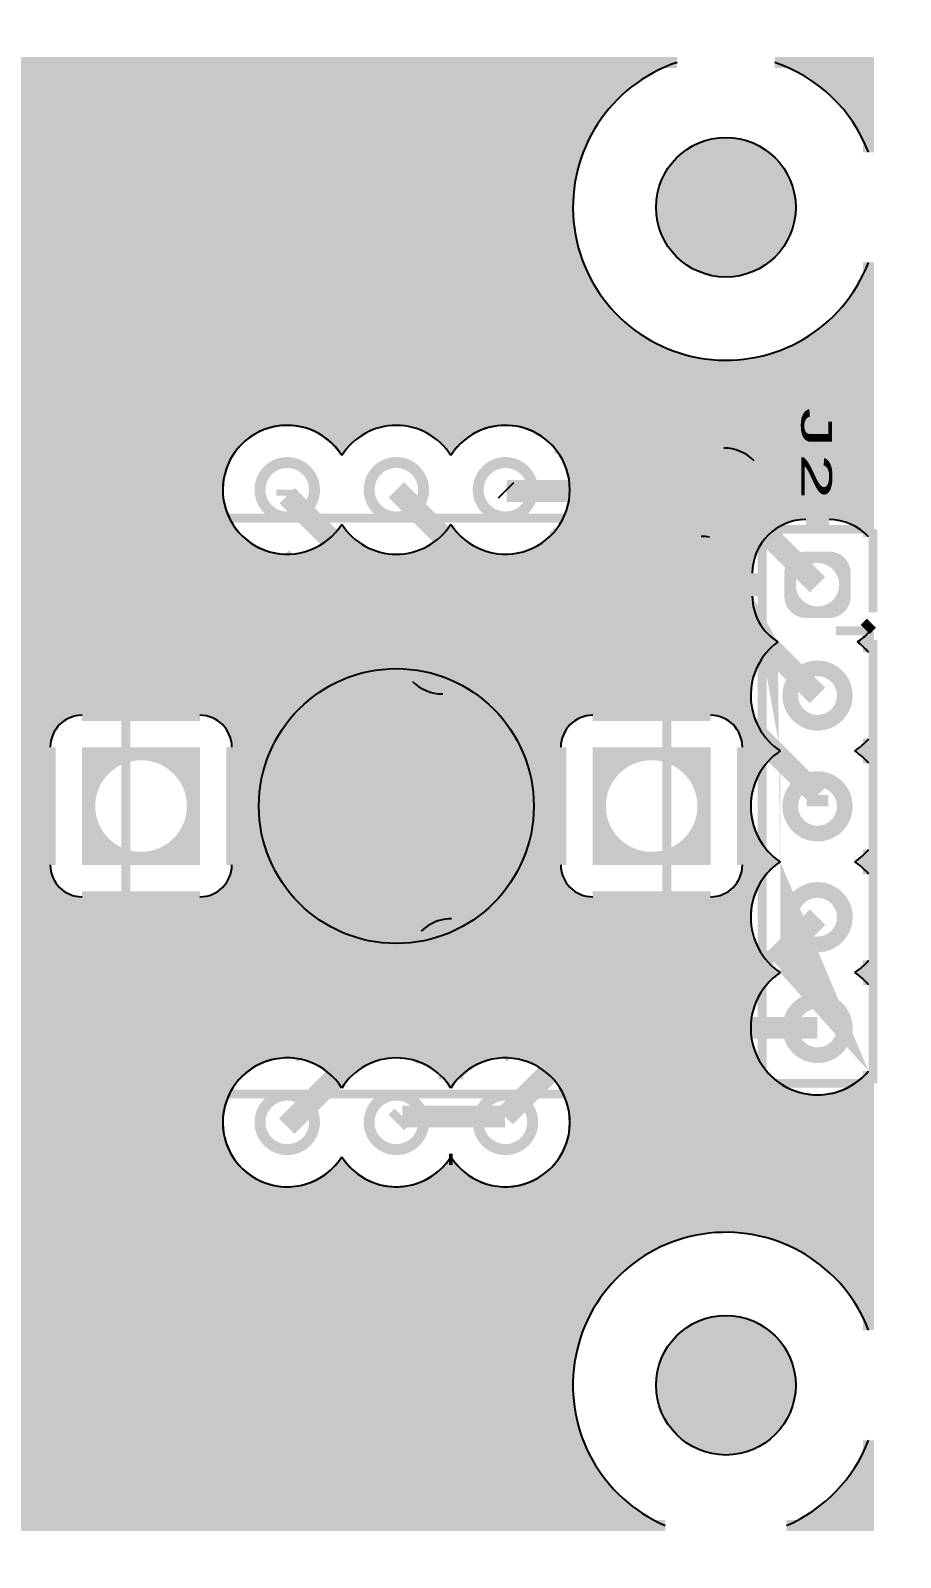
# Model space of a CAD drawing. Extents: x 0 to 40, y 0.1 to 35.1.
# Drawn here: x 20.07 to 40, y 0.05 to 35.05 of the extents above; entities that cross this region are included whole.
import ezdxf
from ezdxf.enums import TextEntityAlignment as Align

# ---------------------------------------------------------------- set-up
doc = ezdxf.new("R2010")
doc.units = 0
for name, color, linetype in [('COPPER_BOTTOM', 1, 'CONTINUOUS'), ('COPPER_TOP', 3, 'CONTINUOUS'), ('LEITERPLATTENUMRISS', 2, 'CONTINUOUS'), ('SIEBDRUCK_OBEN', 4, 'CONTINUOUS'), ('SIEBDRUCK_UNTEN', 6, 'CONTINUOUS')]:
    doc.layers.add(name, color=color, linetype=linetype)
doc.styles.add('MONOTxtStyle', font='monotxt')

msp = doc.modelspace()

# ---------------------------------------------------------------- hatches: boundary and pattern name
at = {"layer": 'COPPER_BOTTOM'}
h = msp.add_hatch(color=1, dxfattribs=at)
edge = h.paths.add_edge_path()
edge.add_line((5.119275, 34.321483), (34.880725, 34.321483))
edge.add_arc((36, 31), 3.505, 108.622807, 338.876439)
edge.add_line((39.269483, 29.736867), (39.269483, 23.446669))
edge.add_arc((38.364541, 22.613049), 1.230383, 42.65084, 90)
edge.add_line((38.364541, 23.843432), (37.995199, 23.843432))
edge.add_line((37.995199, 23.843432), (36.646281, 25.19236))
edge.add_arc((35.95126, 24.49901), 0.981727, 44.931019, 90)
edge.add_line((35.95126, 25.480737), (32.074515, 25.480737))
edge.add_arc((30.948, 24.525492), 1.477, 40.29677, 147.812574)
edge.add_arc((28.448, 24.525492), 1.477, 32.187426, 147.812574)
edge.add_arc((25.948, 24.525492), 1.477, 32.187426, 268.161929)
edge.add_line((25.900625, 23.049252), (28.816064, 20.133814))
edge.add_arc((29.51025, 20.827999), 0.981727, 225, 270.064095)
edge.add_line((29.511348, 19.846273), (34.391354, 19.846273))
edge.add_line((34.391354, 19.846273), (34.881618, 19.356009))
edge.add_line((34.881618, 19.356009), (32.948, 19.356009))
edge.add_arc((32.948, 18.625492), 0.730517, 90, 180)
edge.add_line((32.217483, 18.625492), (32.217483, 15.925492))
edge.add_arc((32.948, 15.925492), 0.730517, 180, 270)
edge.add_line((32.948, 15.194975), (35.648, 15.194975))
edge.add_arc((35.648, 15.925492), 0.730517, 270, 0)
edge.add_line((36.378517, 15.925492), (36.378517, 17.85911))
edge.add_line((36.378517, 17.85911), (36.611035, 17.626592))
edge.add_arc((38.1, 17.268508), 1.531418, 166.477609, 236.026567)
edge.add_arc((38.1, 14.728508), 1.531418, 123.973433, 181.282307)
edge.add_line((36.568966, 14.694237), (29.71451, 14.694237))
edge.add_arc((29.71451, 13.71251), 0.981727, 90, 104.735366)
edge.add_arc((29.714509, 13.71251), 0.981727, 104.735284, 135)
edge.add_line((29.020323, 14.406695), (26.107484, 11.493856))
edge.add_arc((25.948, 10.025492), 1.477, 83.801222, 327.812574)
edge.add_arc((28.448, 10.025492), 1.477, 212.187426, 324.997793)
edge.add_line((29.657855, 9.178273), (29.738145, 9.178273))
edge.add_arc((30.948, 10.025492), 1.477, 215.002207, 8.358372)
edge.add_line((32.409312, 10.240195), (33.37939, 11.210273))
edge.add_line((33.37939, 11.210273), (36.92174, 11.210273))
edge.add_arc((38.1, 12.188508), 1.531418, 219.700703, 319.787946)
edge.add_line((39.269483, 11.199796), (39.269483, 5.263133))
edge.add_arc((36, 4), 3.505, 21.123561, 246.631015)
edge.add_line((34.609738, 0.782517), (5.881045, 0.782517))
edge.add_arc((4, 4), 3.727, 300.311949, 151.311503)
edge.add_line((0.730517, 5.789137), (0.730517, 11.381425))
edge.add_arc((2.032, 12.188508), 1.531418, 211.804115, 320.129302)
edge.add_line((3.207353, 11.206781), (6.705355, 11.206783))
edge.add_line((6.705355, 11.206783), (7.716798, 10.195339))
edge.add_arc((9.184, 10.025492), 1.477, 173.396683, 324.997793)
edge.add_line((10.393855, 9.178273), (10.474145, 9.178273))
edge.add_arc((11.684, 10.025492), 1.477, 215.002207, 327.812574)
edge.add_arc((14.184, 10.025492), 1.477, 212.187426, 83.161131)
edge.add_line((14.359878, 11.491983), (11.442508, 14.409352))
edge.add_arc((10.74749, 13.716), 0.981727, 44.931232, 75.87864)
edge.add_arc((10.747489, 13.716), 0.981727, 75.87856, 90.047414)
edge.add_line((10.746676, 14.697727), (3.563109, 14.697727))
edge.add_arc((2.032, 14.728508), 1.531418, 358.848296, 56.026567)
edge.add_arc((2.032, 17.268508), 1.531418, 303.973433, 13.41413)
edge.add_line((3.521639, 17.623778), (3.753483, 17.855622))
edge.add_line((3.753483, 17.855622), (3.753483, 15.925492))
edge.add_arc((4.484, 15.925492), 0.730517, 180, 270)
edge.add_line((4.484, 15.194975), (7.184, 15.194975))
edge.add_arc((7.184, 15.925492), 0.730517, 270, 0)
edge.add_line((7.914517, 15.925492), (7.914517, 18.625492))
edge.add_arc((7.184, 18.625492), 0.730517, 0, 90)
edge.add_line((7.184, 19.356009), (5.25387, 19.356009))
edge.add_line((5.25387, 19.356009), (5.486644, 19.588783))
edge.add_line((5.486644, 19.588783), (10.155575, 19.588783))
edge.add_arc((10.156509, 20.57051), 0.981727, 269.945503, 287.093807)
edge.add_arc((10.15651, 20.57051), 0.981727, 287.093718, 315.068768)
edge.add_line((10.851528, 19.877158), (14.030827, 23.056456))
edge.add_arc((14.184, 24.525492), 1.477, 264.047395, 147.812574)
edge.add_arc((11.684, 24.525492), 1.477, 32.187426, 147.812574)
edge.add_arc((9.184, 24.525492), 1.477, 32.187426, 145.327874)
edge.add_line((7.969284, 25.365727), (4.068548, 25.365727))
edge.add_arc((4.067492, 24.384001), 0.981727, 89.938348, 135)
edge.add_line((3.373306, 25.078186), (2.138551, 23.843432))
edge.add_line((2.138551, 23.843432), (1.767459, 23.843432))
edge.add_arc((1.767459, 22.613049), 1.230383, 90, 147.43484)
edge.add_line((0.730517, 23.275313), (0.730517, 29.736867))
edge.add_arc((4, 31), 3.505, 201.123561, 71.377193)
edge = h.paths.add_edge_path()
edge.add_arc((21.248, 18.625492), 0.730517, 90, 180)
edge.add_line((20.517483, 18.625492), (20.517483, 15.925492))
edge.add_arc((21.248, 15.925492), 0.730517, 180, 270)
edge.add_line((21.248, 15.194975), (23.948, 15.194975))
edge.add_arc((23.948, 15.925492), 0.730517, 270, 0)
edge.add_line((24.678517, 15.925492), (24.678517, 18.625492))
edge.add_arc((23.948, 18.625492), 0.730517, 0, 90)
edge.add_line((23.948, 19.356009), (21.248, 19.356009))
edge = h.paths.add_edge_path()
edge.add_line((16.184, 15.194975), (18.884, 15.194975))
edge.add_arc((18.884, 15.925492), 0.730517, 270, 0)
edge.add_line((19.614517, 15.925492), (19.614517, 18.625492))
edge.add_arc((18.884, 18.625492), 0.730517, 0, 90)
edge.add_line((18.884, 19.356009), (16.184, 19.356009))
edge.add_arc((16.184, 18.625492), 0.730517, 90, 180)
edge.add_line((15.453483, 18.625492), (15.453483, 15.925492))
edge.add_arc((16.184, 15.925492), 0.730517, 180, 270)
h = msp.add_hatch(color=1, dxfattribs=at)
edge = h.paths.add_edge_path()
edge.add_line((37.119275, 34.321483), (39.269483, 34.321483))
edge.add_line((39.269483, 34.321483), (39.269483, 32.263133))
edge.add_arc((36, 31), 3.505, 21.123561, 71.377193)
h = msp.add_hatch(color=255, dxfattribs=at)
edge = h.paths.add_edge_path()
edge.add_arc((36, 31), 1.6, 0, 360)
h = msp.add_hatch(color=256, dxfattribs=at)
edge = h.paths.add_edge_path()
edge.add_arc((25.948, 24.525492), 0.75, 0, 360)
edge = h.paths.add_edge_path()
edge.add_arc((25.948, 24.525492), 0.5, 0, 360)
h = msp.add_hatch(color=256, dxfattribs=at)
edge = h.paths.add_edge_path()
edge.add_arc((28.448, 24.525492), 0.75, 0, 360)
edge = h.paths.add_edge_path()
edge.add_arc((28.448, 24.525492), 0.5, 0, 360)
h = msp.add_hatch(color=256, dxfattribs=at)
edge = h.paths.add_edge_path()
edge.add_arc((30.948, 24.525492), 0.75, 0, 360)
edge = h.paths.add_edge_path()
edge.add_arc((30.948, 24.525492), 0.5, 0, 360)
h = msp.add_hatch(color=1, dxfattribs=at)
edge = h.paths.add_edge_path()
edge.add_arc((35.43523, 22.475), 0.981727, 78.951824, 90)
edge.add_line((35.43523, 23.456727), (31.967446, 23.456727))
edge.add_arc((30.948, 24.525492), 1.477, 313.647053, 316.952381)
edge.add_line((32.027372, 23.517283), (35.544612, 23.517283))
edge.add_line((35.544612, 23.517283), (35.623363, 23.438532))
h = msp.add_hatch(color=256, dxfattribs=at)
edge = h.paths.add_edge_path()
edge.add_line((37.338, 22.613049), (37.338, 22.083967))
edge.add_arc((37.835459, 22.083967), 0.497459, 180, 270)
edge.add_line((37.835459, 21.586508), (38.364541, 21.586508))
edge.add_arc((38.364541, 22.083967), 0.497459, 270, 0)
edge.add_line((38.862, 22.083967), (38.862, 22.613049))
edge.add_arc((38.364541, 22.613049), 0.497459, 0, 90)
edge.add_line((38.364541, 23.110508), (37.835459, 23.110508))
edge.add_arc((37.835459, 22.613049), 0.497459, 90, 180)
edge = h.paths.add_edge_path()
edge.add_arc((38.1, 22.348508), 0.497459, 0, 360)
h = msp.add_hatch(color=1, dxfattribs=at)
edge = h.paths.add_edge_path()
edge.add_arc((38.1, 19.808508), 1.531418, 40.212054, 53.414447)
edge.add_arc((38.364541, 22.083967), 1.230383, 301.792385, 317.34916)
edge.add_line((39.269483, 21.250347), (39.269483, 20.79722))
h = msp.add_hatch(color=256, dxfattribs=at)
edge = h.paths.add_edge_path()
edge.add_arc((38.1, 19.808508), 0.804418, 0, 360)
edge = h.paths.add_edge_path()
edge.add_arc((38.1, 19.808508), 0.4445, 0, 360)
h = msp.add_hatch(color=256, dxfattribs=at)
h.paths.add_polyline_path([(23.948, 15.925492), (21.248, 15.925492), (21.248, 18.625492), (23.948, 18.625492)])
edge = h.paths.add_edge_path()
edge.add_arc((22.598, 17.275492), 1.05, 0, 360)
h = msp.add_hatch(color=256, dxfattribs=at)
h.paths.add_polyline_path([(35.648, 15.925492), (32.948, 15.925492), (32.948, 18.625492), (35.648, 18.625492)])
edge = h.paths.add_edge_path()
edge.add_arc((34.298, 17.275492), 1.05, 0, 360)
h = msp.add_hatch(color=1, dxfattribs=at)
edge = h.paths.add_edge_path()
edge.add_arc((38.1, 19.808508), 1.531418, 303.973433, 319.787946)
edge.add_line((39.269483, 18.819796), (39.269483, 18.25722))
edge.add_arc((38.1, 17.268508), 1.531418, 40.212054, 56.026567)
h = msp.add_hatch(color=256, dxfattribs=at)
edge = h.paths.add_edge_path()
edge.add_arc((38.1, 17.268508), 0.804418, 0, 360)
edge = h.paths.add_edge_path()
edge.add_arc((38.1, 17.268508), 0.4445, 0, 360)
h = msp.add_hatch(color=1, dxfattribs=at)
edge = h.paths.add_edge_path()
edge.add_line((39.269483, 16.279796), (39.269483, 15.71722))
edge.add_arc((38.1, 14.728508), 1.531418, 40.212054, 56.026567)
edge.add_arc((38.1, 17.268508), 1.531418, 303.973433, 319.787946)
h = msp.add_hatch(color=256, dxfattribs=at)
edge = h.paths.add_edge_path()
edge.add_arc((38.1, 14.728508), 0.804418, 0, 360)
edge = h.paths.add_edge_path()
edge.add_arc((38.1, 14.728508), 0.4445, 0, 360)
h = msp.add_hatch(color=1, dxfattribs=at)
edge = h.paths.add_edge_path()
edge.add_arc((38.1, 14.728508), 1.531418, 303.973433, 319.787946)
edge.add_line((39.269483, 13.739796), (39.269483, 13.17722))
edge.add_arc((38.1, 12.188508), 1.531418, 40.212054, 56.026567)
h = msp.add_hatch(color=256, dxfattribs=at)
edge = h.paths.add_edge_path()
edge.add_arc((38.1, 12.188508), 0.804418, 0, 360)
edge = h.paths.add_edge_path()
edge.add_arc((38.1, 12.188508), 0.4445, 0, 360)
h = msp.add_hatch(color=1, dxfattribs=at)
edge = h.paths.add_edge_path()
edge.add_line((29.980762, 11.141727), (29.415238, 11.141727))
edge.add_arc((28.448, 10.025492), 1.477, 49.090487, 74.612457)
edge.add_line((28.839917, 11.449546), (30.121154, 12.730783))
edge.add_line((30.121154, 12.730783), (32.123156, 12.730783))
edge.add_line((32.123156, 12.730783), (30.893873, 11.5015))
edge.add_arc((30.948, 10.025492), 1.477, 92.100155, 130.909513)
h = msp.add_hatch(color=256, dxfattribs=at)
edge = h.paths.add_edge_path()
edge.add_arc((25.948, 10.025492), 0.75, 0, 360)
edge = h.paths.add_edge_path()
edge.add_arc((25.948, 10.025492), 0.5, 0, 360)
h = msp.add_hatch(color=256, dxfattribs=at)
edge = h.paths.add_edge_path()
edge.add_arc((28.448, 10.025492), 0.75, 0, 360)
edge = h.paths.add_edge_path()
edge.add_arc((28.448, 10.025492), 0.5, 0, 360)
h = msp.add_hatch(color=256, dxfattribs=at)
edge = h.paths.add_edge_path()
edge.add_arc((30.948, 10.025492), 0.75, 0, 360)
edge = h.paths.add_edge_path()
edge.add_arc((30.948, 10.025492), 0.5, 0, 360)
h = msp.add_hatch(color=255, dxfattribs=at)
edge = h.paths.add_edge_path()
edge.add_arc((36, 4), 1.6, 0, 360)
h = msp.add_hatch(color=1, dxfattribs=at)
edge = h.paths.add_edge_path()
edge.add_arc((36, 4), 3.505, 293.368985, 338.876439)
edge.add_line((39.269483, 2.736867), (39.269483, 0.782517))
edge.add_line((39.269483, 0.782517), (37.390262, 0.782517))
at = {"layer": 'COPPER_TOP'}
h = msp.add_hatch(color=3, dxfattribs=at)
edge = h.paths.add_edge_path()
edge.add_line((34.880725, 34.321483), (5.119275, 34.321483))
edge.add_arc((4, 31), 3.505, 201.123561, 71.377193, ccw=False)
edge.add_line((0.730517, 29.736867), (0.730517, 23.275313))
edge.add_arc((1.767459, 22.613049), 1.230383, 90, 147.43484, ccw=False)
edge.add_line((1.767459, 23.843432), (2.296541, 23.843432))
edge.add_arc((2.296541, 22.613049), 1.230383, 0, 90, ccw=False)
edge.add_line((3.526924, 22.613049), (3.526924, 22.083967))
edge.add_arc((2.296541, 22.083967), 1.230383, 301.792385, 0, ccw=False)
edge.add_arc((2.032, 19.808508), 1.531418, 303.973433, 53.414447, ccw=False)
edge.add_arc((2.032, 17.268508), 1.531418, 303.973433, 56.026567, ccw=False)
edge.add_arc((2.032, 14.728508), 1.531418, 303.973433, 56.026567, ccw=False)
edge.add_arc((2.032, 12.188508), 1.531418, 211.804115, 56.026567, ccw=False)
edge.add_line((0.730517, 11.381425), (0.730517, 5.789137))
edge.add_arc((4, 4), 3.727, 300.311949, 151.311503, ccw=False)
edge.add_line((5.881045, 0.782517), (34.609738, 0.782517))
edge.add_arc((36, 4), 3.505, 21.123561, 246.631015, ccw=False)
edge.add_line((39.269483, 5.263133), (39.269483, 11.199796))
edge.add_arc((38.1, 12.188508), 1.531418, 123.973433, 319.787946, ccw=False)
edge.add_arc((38.1, 14.728508), 1.531418, 123.973433, 236.026567, ccw=False)
edge.add_arc((38.1, 17.268508), 1.531418, 123.973433, 236.026567, ccw=False)
edge.add_arc((38.1, 19.808508), 1.531418, 126.585553, 236.026567, ccw=False)
edge.add_arc((37.835459, 22.083967), 1.230383, 180, 238.207615, ccw=False)
edge.add_line((36.605076, 22.083967), (36.605076, 22.613049))
edge.add_arc((37.835459, 22.613049), 1.230383, 90, 180, ccw=False)
edge.add_line((37.835459, 23.843432), (38.364541, 23.843432))
edge.add_arc((38.364541, 22.613049), 1.230383, 42.65084, 90, ccw=False)
edge.add_line((39.269483, 23.446669), (39.269483, 29.736867))
edge.add_arc((36, 31), 3.505, 108.622807, 338.876439, ccw=False)
edge = h.paths.add_edge_path()
edge.add_arc((14.184, 10.025492), 1.477, 212.187426, 147.812574, ccw=False)
edge.add_arc((11.684, 10.025492), 1.477, 212.187426, 327.812574, ccw=False)
edge.add_arc((9.184, 10.025492), 1.477, 32.187426, 327.812574, ccw=False)
edge.add_arc((11.684, 10.025492), 1.477, 32.187426, 147.812574, ccw=False)
edge = h.paths.add_edge_path()
edge.add_arc((4.484, 15.925492), 0.730517, 180, 270, ccw=False)
edge.add_line((3.753483, 15.925492), (3.753483, 18.625492))
edge.add_arc((4.484, 18.625492), 0.730517, 90, 180, ccw=False)
edge.add_line((4.484, 19.356009), (7.184, 19.356009))
edge.add_arc((7.184, 18.625492), 0.730517, 0, 90, ccw=False)
edge.add_line((7.914517, 18.625492), (7.914517, 15.925492))
edge.add_arc((7.184, 15.925492), 0.730517, 270, 0, ccw=False)
edge.add_line((7.184, 15.194975), (4.484, 15.194975))
edge = h.paths.add_edge_path()
edge.add_arc((16.184, 15.925492), 0.730517, 180, 270, ccw=False)
edge.add_line((15.453483, 15.925492), (15.453483, 18.625492))
edge.add_arc((16.184, 18.625492), 0.730517, 90, 180, ccw=False)
edge.add_line((16.184, 19.356009), (18.884, 19.356009))
edge.add_arc((18.884, 18.625492), 0.730517, 0, 90, ccw=False)
edge.add_line((19.614517, 18.625492), (19.614517, 15.925492))
edge.add_arc((18.884, 15.925492), 0.730517, 270, 0, ccw=False)
edge.add_line((18.884, 15.194975), (16.184, 15.194975))
edge = h.paths.add_edge_path()
edge.add_arc((14.184, 24.525492), 1.477, 212.187426, 147.812574, ccw=False)
edge.add_arc((11.684, 24.525492), 1.477, 212.187426, 327.812574, ccw=False)
edge.add_arc((9.184, 24.525492), 1.477, 32.187426, 327.812574, ccw=False)
edge.add_arc((11.684, 24.525492), 1.477, 32.187426, 147.812574, ccw=False)
edge = h.paths.add_edge_path()
edge.add_arc((30.948, 10.025492), 1.477, 212.187426, 147.812574, ccw=False)
edge.add_arc((28.448, 10.025492), 1.477, 212.187426, 327.812574, ccw=False)
edge.add_arc((25.948, 10.025492), 1.477, 32.187426, 327.812574, ccw=False)
edge.add_arc((28.448, 10.025492), 1.477, 32.187426, 147.812574, ccw=False)
edge = h.paths.add_edge_path()
edge.add_arc((21.248, 15.925492), 0.730517, 180, 270, ccw=False)
edge.add_line((20.517483, 15.925492), (20.517483, 18.625492))
edge.add_arc((21.248, 18.625492), 0.730517, 90, 180, ccw=False)
edge.add_line((21.248, 19.356009), (23.948, 19.356009))
edge.add_arc((23.948, 18.625492), 0.730517, 0, 90, ccw=False)
edge.add_line((24.678517, 18.625492), (24.678517, 15.925492))
edge.add_arc((23.948, 15.925492), 0.730517, 270, 0, ccw=False)
edge.add_line((23.948, 15.194975), (21.248, 15.194975))
edge = h.paths.add_edge_path()
edge.add_arc((32.948, 15.925492), 0.730517, 180, 270, ccw=False)
edge.add_line((32.217483, 15.925492), (32.217483, 18.625492))
edge.add_arc((32.948, 18.625492), 0.730517, 90, 180, ccw=False)
edge.add_line((32.948, 19.356009), (35.648, 19.356009))
edge.add_arc((35.648, 18.625492), 0.730517, 0, 90, ccw=False)
edge.add_line((36.378517, 18.625492), (36.378517, 15.925492))
edge.add_arc((35.648, 15.925492), 0.730517, 270, 0, ccw=False)
edge.add_line((35.648, 15.194975), (32.948, 15.194975))
edge = h.paths.add_edge_path()
edge.add_arc((30.948, 24.525492), 1.477, 212.187426, 147.812574, ccw=False)
edge.add_arc((28.448, 24.525492), 1.477, 212.187426, 327.812574, ccw=False)
edge.add_arc((25.948, 24.525492), 1.477, 32.187426, 327.812574, ccw=False)
edge.add_arc((28.448, 24.525492), 1.477, 32.187426, 147.812574, ccw=False)
h = msp.add_hatch(color=3, dxfattribs=at)
edge = h.paths.add_edge_path()
edge.add_line((37.119275, 34.321483), (39.269483, 34.321483))
edge.add_line((39.269483, 34.321483), (39.269483, 32.263133))
edge.add_arc((36, 31), 3.505, 21.123561, 71.377193)
h = msp.add_hatch(color=255, dxfattribs=at)
edge = h.paths.add_edge_path()
edge.add_arc((36, 31), 1.6, 0, 360)
h = msp.add_hatch(color=256, dxfattribs=at)
edge = h.paths.add_edge_path()
edge.add_arc((25.948, 24.525492), 0.75, 0, 360)
edge = h.paths.add_edge_path()
edge.add_arc((25.948, 24.525492), 0.5, 0, 360)
h = msp.add_hatch(color=256, dxfattribs=at)
edge = h.paths.add_edge_path()
edge.add_arc((28.448, 24.525492), 0.75, 0, 360)
edge = h.paths.add_edge_path()
edge.add_arc((28.448, 24.525492), 0.5, 0, 360)
h = msp.add_hatch(color=256, dxfattribs=at)
edge = h.paths.add_edge_path()
edge.add_arc((30.948, 24.525492), 0.75, 0, 360)
edge = h.paths.add_edge_path()
edge.add_arc((30.948, 24.525492), 0.5, 0, 360)
h = msp.add_hatch(color=256, dxfattribs=at)
edge = h.paths.add_edge_path()
edge.add_line((37.338, 22.613049), (37.338, 22.083967))
edge.add_arc((37.835459, 22.083967), 0.497459, 180, 270)
edge.add_line((37.835459, 21.586508), (38.364541, 21.586508))
edge.add_arc((38.364541, 22.083967), 0.497459, 270, 0)
edge.add_line((38.862, 22.083967), (38.862, 22.613049))
edge.add_arc((38.364541, 22.613049), 0.497459, 0, 90)
edge.add_line((38.364541, 23.110508), (37.835459, 23.110508))
edge.add_arc((37.835459, 22.613049), 0.497459, 90, 180)
edge = h.paths.add_edge_path()
edge.add_arc((38.1, 22.348508), 0.497459, 0, 360)
h = msp.add_hatch(color=3, dxfattribs=at)
edge = h.paths.add_edge_path()
edge.add_arc((38.364541, 22.083967), 1.230383, 301.792385, 317.34916)
edge.add_line((39.269483, 21.250347), (39.269483, 20.79722))
edge.add_arc((38.1, 19.808508), 1.531418, 40.212054, 53.414447)
h = msp.add_hatch(color=256, dxfattribs=at)
edge = h.paths.add_edge_path()
edge.add_arc((38.1, 19.808508), 0.804418, 0, 360)
edge = h.paths.add_edge_path()
edge.add_arc((38.1, 19.808508), 0.4445, 0, 360)
h = msp.add_hatch(color=256, dxfattribs=at)
h.paths.add_polyline_path([(23.948, 15.925492), (21.248, 15.925492), (21.248, 18.625492), (23.948, 18.625492)])
edge = h.paths.add_edge_path()
edge.add_arc((22.598, 17.275492), 1.05, 0, 360)
h = msp.add_hatch(color=256, dxfattribs=at)
h.paths.add_polyline_path([(35.648, 15.925492), (32.948, 15.925492), (32.948, 18.625492), (35.648, 18.625492)])
edge = h.paths.add_edge_path()
edge.add_arc((34.298, 17.275492), 1.05, 0, 360)
h = msp.add_hatch(color=3, dxfattribs=at)
edge = h.paths.add_edge_path()
edge.add_arc((38.1, 19.808508), 1.531418, 303.973433, 319.787946)
edge.add_line((39.269483, 18.819796), (39.269483, 18.25722))
edge.add_arc((38.1, 17.268508), 1.531418, 40.212054, 56.026567)
h = msp.add_hatch(color=256, dxfattribs=at)
edge = h.paths.add_edge_path()
edge.add_arc((38.1, 17.268508), 0.804418, 0, 360)
edge = h.paths.add_edge_path()
edge.add_arc((38.1, 17.268508), 0.4445, 0, 360)
h = msp.add_hatch(color=3, dxfattribs=at)
edge = h.paths.add_edge_path()
edge.add_arc((38.1, 17.268508), 1.531418, 303.973433, 319.787946)
edge.add_line((39.269483, 16.279796), (39.269483, 15.71722))
edge.add_arc((38.1, 14.728508), 1.531418, 40.212054, 56.026567)
h = msp.add_hatch(color=256, dxfattribs=at)
edge = h.paths.add_edge_path()
edge.add_arc((38.1, 14.728508), 0.804418, 0, 360)
edge = h.paths.add_edge_path()
edge.add_arc((38.1, 14.728508), 0.4445, 0, 360)
h = msp.add_hatch(color=3, dxfattribs=at)
edge = h.paths.add_edge_path()
edge.add_arc((38.1, 14.728508), 1.531418, 303.973433, 319.787946)
edge.add_line((39.269483, 13.739796), (39.269483, 13.17722))
edge.add_arc((38.1, 12.188508), 1.531418, 40.212054, 56.026567)
h = msp.add_hatch(color=256, dxfattribs=at)
edge = h.paths.add_edge_path()
edge.add_arc((38.1, 12.188508), 0.804418, 0, 360)
edge = h.paths.add_edge_path()
edge.add_arc((38.1, 12.188508), 0.4445, 0, 360)
h = msp.add_hatch(color=256, dxfattribs=at)
edge = h.paths.add_edge_path()
edge.add_arc((25.948, 10.025492), 0.75, 0, 360)
edge = h.paths.add_edge_path()
edge.add_arc((25.948, 10.025492), 0.5, 0, 360)
h = msp.add_hatch(color=256, dxfattribs=at)
edge = h.paths.add_edge_path()
edge.add_arc((28.448, 10.025492), 0.75, 0, 360)
edge = h.paths.add_edge_path()
edge.add_arc((28.448, 10.025492), 0.5, 0, 360)
h = msp.add_hatch(color=256, dxfattribs=at)
edge = h.paths.add_edge_path()
edge.add_arc((30.948, 10.025492), 0.75, 0, 360)
edge = h.paths.add_edge_path()
edge.add_arc((30.948, 10.025492), 0.5, 0, 360)
h = msp.add_hatch(color=255, dxfattribs=at)
edge = h.paths.add_edge_path()
edge.add_arc((36, 4), 1.6, 0, 360)
h = msp.add_hatch(color=3, dxfattribs=at)
edge = h.paths.add_edge_path()
edge.add_line((39.269483, 2.736867), (39.269483, 0.782517))
edge.add_line((39.269483, 0.782517), (37.390262, 0.782517))
edge.add_arc((36, 4), 3.505, 293.368985, 338.876439)
at = {"layer": 'LEITERPLATTENUMRISS'}
h = msp.add_hatch(color=255, dxfattribs=at)
edge = h.paths.add_edge_path()
edge.add_arc((36, 31), 1.6, 0, 360)
h = msp.add_hatch(color=255, dxfattribs=at)
edge = h.paths.add_edge_path()
edge.add_arc((36, 4), 1.6, 0, 360)
at = {"layer": 'SIEBDRUCK_OBEN'}
h = msp.add_hatch(color=255, dxfattribs=at)
edge = h.paths.add_edge_path()
edge.add_arc((36, 31), 1.6, 0, 360)
h = msp.add_hatch(color=255, dxfattribs=at)
edge = h.paths.add_edge_path()
edge.add_arc((36, 4), 1.6, 0, 360)
at = {"layer": 'SIEBDRUCK_UNTEN'}
h = msp.add_hatch(color=255, dxfattribs=at)
edge = h.paths.add_edge_path()
edge.add_arc((36, 31), 1.6, 0, 360)
h = msp.add_hatch(color=255, dxfattribs=at)
edge = h.paths.add_edge_path()
edge.add_arc((36, 4), 1.6, 0, 360)

# ---------------------------------------------------------------- linework, layer by layer
at = {"layer": 'COPPER_BOTTOM', "color": 1}
for points, const_width in [([(5.119275, 34.321483), (34.880725, 34.321483)], 0.254), ([(37.119275, 34.321483), (39.269483, 34.321483), (39.269483, 32.263133)], 0.254), ([(39.269483, 29.736867), (39.269483, 23.446669)], 0.254), ([(35.95126, 25.480737), (32.074515, 25.480737)], 0.254), ([(38.364541, 23.843432), (37.995199, 23.843432), (36.646281, 25.19236)], 0.254), ([(25.948, 24.39025), (25.948, 24.52549)], 0.5), ([(25.948, 24.39025), (29.51025, 20.828)], 0.5), ([(28.448, 24.525492), (30.49849, 22.475)], 0.5), ([(30.948, 24.525492), (30.97448, 24.49901)], 0.5), ([(30.97448, 24.49901), (35.95126, 24.49901)], 0.5), ([(35.95126, 24.49901), (38.098254, 22.352)], 0.5), ([(35.43523, 23.456727), (31.967446, 23.456727)], 0.254), ([(32.027372, 23.517283), (35.544612, 23.517283), (35.623363, 23.438532)], 0.254), ([(25.900625, 23.049252), (28.816064, 20.133814)], 0.254), ([(30.49849, 22.475), (35.43523, 22.475)], 0.5), ([(35.43523, 22.475), (38.098254, 19.812)], 0.5), ([(39.269483, 21.250347), (39.269483, 20.79722)], 0.254), ([(29.51025, 20.828), (34.798, 20.828)], 0.5), ([(34.798, 20.828), (38.1, 17.526)], 0.5), ([(29.511348, 19.846273), (34.391354, 19.846273), (34.881618, 19.356009), (32.948, 19.356009)], 0.254), ([(23.948, 19.356009), (21.248, 19.356009)], 0.254), ([(39.269483, 18.819796), (39.269483, 18.25722)], 0.254), ([(20.517483, 18.625492), (20.517483, 15.925492)], 0.254), ([(24.678517, 15.925492), (24.678517, 18.625492)], 0.254), ([(32.217483, 18.625492), (32.217483, 15.925492)], 0.254), ([(36.378517, 15.925492), (36.378517, 17.85911), (36.611035, 17.626592)], 0.254), ([(38.1, 17.526), (38.1, 17.272)], 0.5), ([(39.269483, 16.279796), (39.269483, 15.71722)], 0.254), ([(21.248, 15.194975), (23.948, 15.194975)], 0.254), ([(32.948, 15.194975), (35.648, 15.194975)], 0.254), ([(36.568966, 14.694237), (29.71451, 14.694237)], 0.254), ([(37.084, 13.71251), (38.1, 14.728508)], 0.5), ([(29.020323, 14.406695), (26.107484, 11.493856)], 0.254), ([(29.71451, 13.71251), (25.936104, 9.934104)], 0.5), ([(37.084, 13.71251), (29.71451, 13.71251)], 0.5), ([(39.269483, 13.739796), (39.269483, 13.17722)], 0.254), ([(28.839917, 11.449546), (30.121154, 12.730783), (32.123156, 12.730783), (30.893873, 11.5015)], 0.254), ([(30.940746, 10.16), (32.972746, 12.192)], 0.5), ([(32.972746, 12.192), (38.098254, 12.192)], 0.5), ([(29.980762, 11.141727), (29.415238, 11.141727)], 0.254), ([(32.409312, 10.240195), (33.37939, 11.210273), (36.92174, 11.210273)], 0.254), ([(39.269483, 11.199796), (39.269483, 5.263133)], 0.254), ([(28.448, 10.025492), (28.582508, 10.16)], 0.5), ([(28.582508, 10.16), (30.940746, 10.16)], 0.5), ([(29.657855, 9.178273), (29.738145, 9.178273)], 0.254), ([(39.269483, 2.736867), (39.269483, 0.782517), (37.390262, 0.782517)], 0.254), ([(34.609738, 0.782517), (5.881045, 0.782517)], 0.254)]:
    msp.add_lwpolyline(points, dxfattribs=dict(at, const_width=const_width))
at = {"layer": 'COPPER_BOTTOM', "color": 255}
for centre in [(36, 31), (36, 4)]:
    msp.add_circle(centre, 1.6, dxfattribs=at)
at = {"layer": 'COPPER_BOTTOM', "color": 1}
for centre, radius, start, end in [((36, 31), 3.505, 108.622807, 338.876439), ((36, 31), 3.505, 21.123561, 71.377193), ((25.948, 24.525492), 1.477, 32.187426, 268.161929), ((28.448, 24.525492), 1.477, 32.187426, 147.812574), ((30.948, 24.525492), 1.477, 40.29677, 147.812574), ((35.95126, 24.49901), 0.981727, 44.931019, 90), ((38.364541, 22.613049), 1.230383, 42.65084, 90), ((30.948, 24.525492), 1.477, 313.647053, 316.952381), ((35.43523, 22.475), 0.981727, 78.951824, 90), ((38.364541, 22.083967), 1.230383, 301.792385, 317.34916), ((38.1, 19.808508), 1.531418, 40.212054, 53.414447), ((29.51025, 20.827999), 0.981727, 225, 270.064095), ((21.248, 18.625492), 0.730517, 90, 180), ((23.948, 18.625492), 0.730517, 0, 90), ((32.948, 18.625492), 0.730517, 90, 180), ((38.1, 19.808508), 1.531418, 303.973433, 319.787946), ((38.1, 17.268508), 1.531418, 40.212054, 56.026567), ((38.1, 17.268508), 1.531418, 166.477609, 236.026567), ((38.1, 17.268508), 1.531418, 303.973433, 319.787946), ((21.248, 15.925492), 0.730517, 180, 270), ((23.948, 15.925492), 0.730517, 270, 0), ((32.948, 15.925492), 0.730517, 180, 270), ((35.648, 15.925492), 0.730517, 270, 0), ((38.1, 14.728508), 1.531418, 123.973433, 181.282307), ((38.1, 14.728508), 1.531418, 40.212054, 56.026567), ((29.714509, 13.71251), 0.981727, 104.735284, 135), ((29.71451, 13.71251), 0.981727, 90, 104.735366), ((38.1, 14.728508), 1.531418, 303.973433, 319.787946), ((38.1, 12.188508), 1.531418, 40.212054, 56.026567), ((25.948, 10.025492), 1.477, 83.801222, 327.812574), ((28.448, 10.025492), 1.477, 49.090487, 74.612457), ((30.948, 10.025492), 1.477, 92.100155, 130.909513), ((38.1, 12.188508), 1.531418, 219.700703, 319.787946), ((30.948, 10.025492), 1.477, 215.002207, 8.358372), ((28.448, 10.025492), 1.477, 212.187426, 324.997793), ((36, 4), 3.505, 21.123561, 246.631015), ((36, 4), 3.505, 293.368985, 338.876439)]:
    msp.add_arc(centre, radius, start, end, dxfattribs=at)
at = {"layer": 'COPPER_TOP', "color": 3, "const_width": 0.254}
for points in [[(34.880725, 34.321483), (5.119275, 34.321483)], [(37.119275, 34.321483), (39.269483, 34.321483), (39.269483, 32.263133)], [(39.269483, 23.446669), (39.269483, 29.736867)], [(37.835459, 23.843432), (38.364541, 23.843432)], [(36.605076, 22.083967), (36.605076, 22.613049)], [(39.269483, 21.250347), (39.269483, 20.79722)], [(21.248, 19.356009), (23.948, 19.356009)], [(32.948, 19.356009), (35.648, 19.356009)], [(39.269483, 18.819796), (39.269483, 18.25722)], [(20.517483, 15.925492), (20.517483, 18.625492)], [(24.678517, 18.625492), (24.678517, 15.925492)], [(32.217483, 15.925492), (32.217483, 18.625492)], [(36.378517, 18.625492), (36.378517, 15.925492)], [(39.269483, 16.279796), (39.269483, 15.71722)], [(23.948, 15.194975), (21.248, 15.194975)], [(35.648, 15.194975), (32.948, 15.194975)], [(39.269483, 13.739796), (39.269483, 13.17722)], [(39.269483, 5.263133), (39.269483, 11.199796)], [(39.269483, 2.736867), (39.269483, 0.782517), (37.390262, 0.782517)], [(5.881045, 0.782517), (34.609738, 0.782517)]]:
    msp.add_lwpolyline(points, dxfattribs=at)
at = {"layer": 'COPPER_TOP', "color": 255}
for centre in [(36, 31), (36, 4)]:
    msp.add_circle(centre, 1.6, dxfattribs=at)
at = {"layer": 'COPPER_TOP', "color": 3}
for centre, radius, start, end in [((36, 31), 3.505, 108.622807, 338.876439), ((36, 31), 3.505, 21.123561, 71.377193), ((25.948, 24.525492), 1.477, 32.187426, 327.812574), ((28.448, 24.525492), 1.477, 32.187426, 147.812574), ((30.948, 24.525492), 1.477, 212.187426, 147.812574), ((37.835459, 22.613049), 1.230383, 90, 180), ((38.364541, 22.613049), 1.230383, 42.65084, 90), ((28.448, 24.525492), 1.477, 212.187426, 327.812574), ((37.835459, 22.083967), 1.230383, 180, 238.207615), ((38.1, 19.808508), 1.531418, 126.585553, 236.026567), ((38.364541, 22.083967), 1.230383, 301.792385, 317.34916), ((38.1, 19.808508), 1.531418, 40.212054, 53.414447), ((21.248, 18.625492), 0.730517, 90, 180), ((23.948, 18.625492), 0.730517, 0, 90), ((32.948, 18.625492), 0.730517, 90, 180), ((35.648, 18.625492), 0.730517, 0, 90), ((38.1, 19.808508), 1.531418, 303.973433, 319.787946), ((38.1, 17.268508), 1.531418, 123.973433, 236.026567), ((38.1, 17.268508), 1.531418, 40.212054, 56.026567), ((38.1, 17.268508), 1.531418, 303.973433, 319.787946), ((21.248, 15.925492), 0.730517, 180, 270), ((23.948, 15.925492), 0.730517, 270, 0), ((32.948, 15.925492), 0.730517, 180, 270), ((35.648, 15.925492), 0.730517, 270, 0), ((38.1, 14.728508), 1.531418, 123.973433, 236.026567), ((38.1, 14.728508), 1.531418, 40.212054, 56.026567), ((38.1, 14.728508), 1.531418, 303.973433, 319.787946), ((38.1, 12.188508), 1.531418, 123.973433, 319.787946), ((38.1, 12.188508), 1.531418, 40.212054, 56.026567), ((25.948, 10.025492), 1.477, 32.187426, 327.812574), ((28.448, 10.025492), 1.477, 32.187426, 147.812574), ((30.948, 10.025492), 1.477, 212.187426, 147.812574), ((28.448, 10.025492), 1.477, 212.187426, 327.812574), ((36, 4), 3.505, 21.123561, 246.631015), ((36, 4), 3.505, 293.368985, 338.876439)]:
    msp.add_arc(centre, radius, start, end, dxfattribs=at)
at = {"layer": 'LEITERPLATTENUMRISS', "color": 2, "const_width": 0.000001}
for points in [[(40, 35.052), (0, 35.052)], [(40, 35.052), (0, 35.052)], [(40, 0.052), (40, 35.052)], [(40, 0.052), (40, 35.052)], [(0, 0.052), (40, 0.052)], [(0, 0.052), (40, 0.052)]]:
    msp.add_lwpolyline(points, dxfattribs=at)
at = {"layer": 'LEITERPLATTENUMRISS', "color": 255}
for centre in [(36, 31), (36, 4)]:
    msp.add_circle(centre, 1.6, dxfattribs=at)
at = {"layer": 'SIEBDRUCK_OBEN', "color": 4, "const_width": 0.2032}
for points in [[(34.648, 23.875492), (22.248, 23.875492)], [(22.248, 23.875492), (22.248, 10.675492)], [(34.648, 10.675492), (34.648, 23.875492)], [(39.37, 23.618508), (36.83, 23.618508)], [(36.83, 10.918508), (36.83, 23.618508)], [(39.37, 21.713506), (39.37, 23.618508)], [(39.37, 21.290176), (38.523333, 21.290176)], [(39.158333, 21.50184), (39.37, 21.290176)], [(39.37, 10.918506), (39.37, 21.078508)], [(39.37, 10.918506), (36.83, 10.918508)], [(22.248, 10.675492), (34.648, 10.675492)]]:
    msp.add_lwpolyline(points, dxfattribs=at)
at = {"layer": 'SIEBDRUCK_OBEN', "color": 255}
for centre in [(36, 31), (36, 4)]:
    msp.add_circle(centre, 1.6, dxfattribs=at)
at = {"layer": 'SIEBDRUCK_OBEN', "color": 4}
msp.add_circle((28.448, 17.275492), 3.15, dxfattribs=at)
at = {"layer": 'SIEBDRUCK_UNTEN', "color": 255}
for centre in [(36, 31), (36, 4)]:
    msp.add_circle(centre, 1.6, dxfattribs=at)

# ---------------------------------------------------------------- texts
at = {"layer": 'SIEBDRUCK_OBEN', "style": 'MONOTxtStyle', "width": 1.866667}
msp.add_text('J2', height=0.705555, rotation=270, dxfattribs=at).set_placement((38.078833, 25.4), align=Align.MIDDLE_CENTER)

doc.saveas('drawing.dxf')
